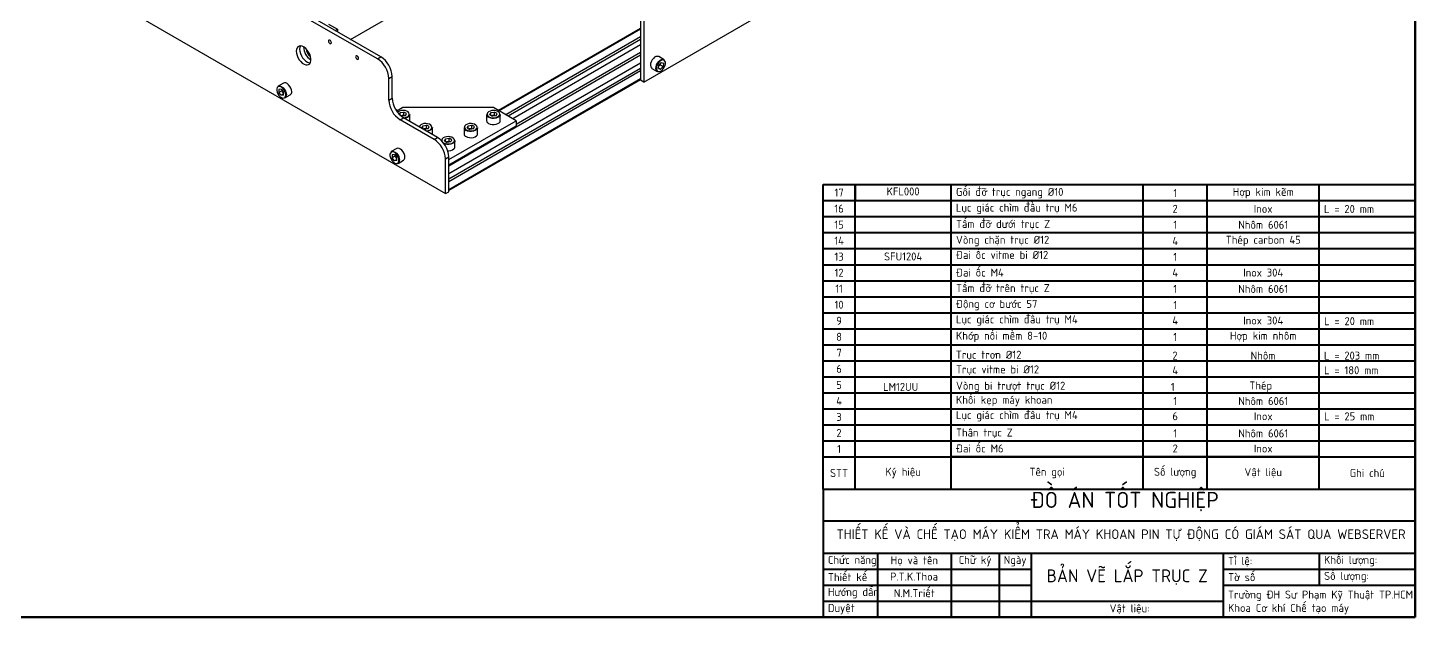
# Model space of a CAD drawing. Header units: millimetres. Extents: x -190 to 12889, y -227 to 3957.
# Drawn here: x 12023 to 12889, y 84 to 452 of the extents above; entities that cross this region are included whole.
import ezdxf

# ---------------------------------------------------------------- set-up
doc = ezdxf.new("R2010")
doc.units = ezdxf.units.MM
doc.header["$LTSCALE"] = 0.7
doc.layers.get('0').update_dxf_attribs({"color": 255})
for name, color, linetype, lineweight in [('AM_5', 10, 'Continuous', 25), ('CON', 7, 'Continuous', 50), ('DIM', 94, 'Continuous', 25), ('KHUNGBV', 5, 'Continuous', 70), ('mãnh', 7, 'Continuous', 18), ('netdam', 7, 'Continuous', 40)]:
    doc.layers.add(name, color=color, linetype=linetype, lineweight=lineweight)
doc.styles.add('TCVN7824', font='tcvn+7284-2003r.ttf', dxfattribs={"height": 3.5})

# ---------------------------------------------------------------- blocks, each defined once
blk = doc.blocks.new('dfhjd')
at = {"layer": 'KHUNGBV', "color": 9, "ltscale": 5}
for p, q in [((7718.44, 3469.71), (7718.44, 2639.71)), ((7718.44, 2639.71), (6559.44, 2639.71))]:
    blk.add_line(p, q, dxfattribs=at)
blk = doc.blocks.new('3d')
at = {"color": 5, "linetype": 'Continuous', "lineweight": 25}
for p, q in [((17638.96, 356.66), (17412.69, 487.28)), ((17641.08, 357.88), (17414.81, 488.51)), ((17370.26, 452.17), (17681.39, 272.56)), ((17803.36, 401.85), (17803.36, 343.38)), ((17805.48, 400.62), (17805.48, 342.16)), ((17805.48, 342.16), (17904.48, 399.3)), ((17622.16, 368.8), (17667.29, 394.86)), ((17608.38, 378.39), (17614.03, 375.13)), ((17612.62, 374.31), (17614.03, 375.13)), ((17614.03, 375.13), (17614.03, 373.5)), ((17803.36, 375.56), (17714.68, 324.37)), ((17803.36, 375.22), (17714.97, 324.2)), ((17803.36, 370.32), (17719.22, 321.75)), ((17803.36, 368.69), (17720.63, 320.93)), ((17803.36, 365.43), (17723.46, 319.3)), ((17638.96, 356.66), (17641.08, 357.88)), ((17803.36, 358.89), (17683.51, 289.7)), ((17803.36, 360.53), (17725.58, 315.63)), ((17818.04, 356.15), (17814.68, 358.08)), ((17803.36, 354), (17683.51, 284.81)), ((17803.36, 350.73), (17683.51, 281.54)), ((17803.36, 349.1), (17683.51, 279.91)), ((17810.43, 350.72), (17813.79, 348.78)), ((17814.55, 350.74), (17814.77, 352.77)), ((17814.55, 350.74), (17815.87, 350.33)), ((17814.58, 351.07), (17815.87, 350.33)), ((17814.68, 351.96), (17814.87, 352.16)), ((17816.31, 354.4), (17814.77, 352.77)), ((17814.87, 352.16), (17815.64, 352.97)), ((17815.73, 353.79), (17815.64, 352.97)), ((17815.64, 352.97), (17817.41, 351.95)), ((17815.87, 350.33), (17817.41, 351.95)), ((17816.31, 354.4), (17817.63, 353.99)), ((17817.63, 353.99), (17817.41, 351.95)), ((17580.27, 341.55), (17576.91, 339.61)), ((17646.03, 344.41), (17648.15, 345.63)), ((17646.03, 330.94), (17646.03, 344.41)), ((17648.15, 332.16), (17648.15, 345.63)), ((17803.36, 344.2), (17683.51, 275.01)), ((17683.51, 274.67), (17803.36, 343.86)), ((17805.48, 342.16), (17803.36, 343.38)), ((17578.86, 337.76), (17577.41, 337.63)), ((17577.41, 337.63), (17577.41, 335.7)), ((17579.18, 336.72), (17577.41, 335.7)), ((17578.86, 333.9), (17577.41, 335.7)), ((17578.86, 337.76), (17580.3, 335.96)), ((17580.3, 334.74), (17578.86, 333.9)), ((17580.3, 334.03), (17578.86, 333.9)), ((17579.18, 337.35), (17579.18, 336.72)), ((17579.9, 335.82), (17579.18, 336.72)), ((17580.3, 335.33), (17579.9, 335.82)), ((17580.3, 334.03), (17580.3, 335.96)), ((17581.16, 332.25), (17584.52, 334.19)), ((17646.03, 330.94), (17648.15, 332.16)), ((17651.63, 324.37), (17650.24, 325.17)), ((17650.55, 324.65), (17651.33, 324.2)), ((17654.87, 326.24), (17650.98, 323.99)), ((17652.66, 321.95), (17653.2, 323.12)), ((17653.11, 321.51), (17654.26, 320.84)), ((17653.2, 323.12), (17655.48, 323.47)), ((17653.2, 321.45), (17653.2, 323.12)), ((17653.71, 321.16), (17654.34, 321.26)), ((17656.54, 321.2), (17654.26, 320.84)), ((17654.34, 321.26), (17655.48, 321.43)), ((17711.44, 326.24), (17654.87, 326.24)), ((17657.15, 322.51), (17655.48, 323.47)), ((17655.48, 321.43), (17655.48, 323.47)), ((17656.03, 321.12), (17655.48, 321.43)), ((17656.54, 321.2), (17657.15, 322.51)), ((17659.12, 318.08), (17659.12, 321.95)), ((17707.19, 321.95), (17707.19, 318.08)), ((17709.16, 321.81), (17709.77, 323.12)), ((17709.16, 321.81), (17710.83, 320.84)), ((17709.77, 323.12), (17712.05, 323.47)), ((17709.77, 321.45), (17709.77, 323.12)), ((17710.28, 321.16), (17710.91, 321.26)), ((17713.11, 321.2), (17710.83, 320.84)), ((17710.91, 321.26), (17712.05, 321.43)), ((17725.58, 318.08), (17711.44, 326.24)), ((17713.72, 322.51), (17712.05, 323.47)), ((17712.05, 321.43), (17712.05, 323.47)), ((17712.59, 321.12), (17712.05, 321.43)), ((17713.11, 321.2), (17713.72, 322.51)), ((17715.69, 318.08), (17715.69, 321.95)), ((17653.1, 318.69), (17655.22, 319.91)), ((17674.32, 306.44), (17653.1, 318.69)), ((17676.44, 307.67), (17655.22, 319.91)), ((17659.07, 317.69), (17659.12, 318.08)), ((17666.73, 313.64), (17667.34, 314.96)), ((17666.73, 313.64), (17668.4, 312.68)), ((17667.34, 314.96), (17669.62, 315.31)), ((17667.34, 313.29), (17667.34, 314.96)), ((17667.86, 312.99), (17668.48, 313.09)), ((17670.68, 313.03), (17668.4, 312.68)), ((17668.48, 313.09), (17669.62, 313.27)), ((17671.29, 314.35), (17669.62, 315.31)), ((17669.62, 313.27), (17669.62, 315.31)), ((17670.17, 312.95), (17669.62, 313.27)), ((17670.68, 313.03), (17671.29, 314.35)), ((17673.26, 309.91), (17673.26, 313.79)), ((17683.51, 293.79), (17725.58, 318.08)), ((17683.51, 290.52), (17725.58, 314.81)), ((17693.05, 313.79), (17693.05, 309.91)), ((17695.02, 313.64), (17695.63, 314.96)), ((17695.02, 313.64), (17696.69, 312.68)), ((17695.63, 314.96), (17697.91, 315.31)), ((17695.63, 313.29), (17695.63, 314.96)), ((17696.14, 312.99), (17696.77, 313.09)), ((17698.96, 313.03), (17696.69, 312.68)), ((17696.77, 313.09), (17697.91, 313.27)), ((17699.57, 314.35), (17697.91, 315.31)), ((17697.91, 313.27), (17697.91, 315.31)), ((17698.45, 312.95), (17697.91, 313.27)), ((17698.96, 313.03), (17699.57, 314.35)), ((17701.55, 309.91), (17701.55, 313.79)), ((17725.58, 318.08), (17725.58, 314.81)), ((17673.21, 309.53), (17673.26, 309.91)), ((17674.32, 306.44), (17676.44, 307.67)), ((17680.88, 305.48), (17681.49, 306.79)), ((17680.88, 305.48), (17682.54, 304.51)), ((17681.49, 306.79), (17683.76, 307.14)), ((17681.49, 305.13), (17681.49, 306.79)), ((17682, 304.83), (17682.63, 304.93)), ((17684.82, 304.87), (17682.54, 304.51)), ((17682.63, 304.93), (17683.76, 305.1)), ((17685.43, 306.18), (17683.76, 307.14)), ((17683.76, 305.1), (17683.76, 307.14)), ((17684.31, 304.79), (17683.76, 305.1)), ((17684.82, 304.87), (17685.43, 306.18)), ((17687.4, 301.75), (17687.4, 305.63)), ((17650.98, 300.73), (17647.62, 298.79)), ((17649.57, 296.94), (17648.12, 296.81)), ((17648.12, 296.81), (17648.12, 294.88)), ((17649.89, 295.9), (17648.12, 294.88)), ((17649.57, 293.08), (17648.12, 294.88)), ((17649.57, 296.94), (17651.01, 295.14)), ((17649.89, 296.53), (17649.89, 295.9)), ((17650.61, 295), (17649.89, 295.9)), ((17651.01, 294.51), (17650.61, 295)), ((17651.01, 293.21), (17651.01, 295.14)), ((17681.39, 294.2), (17683.51, 295.42)), ((17683.51, 273.78), (17683.51, 295.42)), ((17651.01, 293.92), (17649.57, 293.08)), ((17651.01, 293.21), (17649.57, 293.08)), ((17651.87, 291.43), (17655.23, 293.37)), ((17681.39, 272.56), (17681.39, 294.2)), ((17681.39, 272.56), (17683.51, 273.78))]:
    blk.add_line(p, q, dxfattribs=at)
at = {"color": 5, "linetype": 'Continuous', "lineweight": 25, "flags": 128}
for points in [[(17588.22, 361.45), (17588.35, 360.15), (17588.71, 358.79), (17589.3, 357.42), (17590.08, 356.12), (17591, 354.97), (17592.02, 354.03), (17593.09, 353.34), (17594.14, 352.95), (17595.12, 352.87), (17595.98, 353.11), (17596.66, 353.66), (17597.14, 354.49), (17597.39, 355.54), (17597.39, 356.78), (17597.14, 358.12), (17596.66, 359.5), (17595.98, 360.84), (17595.12, 362.07), (17594.14, 363.12), (17593.09, 363.94), (17592.02, 364.48), (17591, 364.72), (17590.08, 364.64), (17589.3, 364.24), (17588.71, 363.55), (17588.35, 362.6), (17588.22, 361.45)], [(17590.81, 364.73), (17590.47, 363.83), (17590.35, 362.67)], [(17608.38, 367.78), (17608.44, 367.35), (17608.64, 366.91), (17608.92, 366.52), (17609.26, 366.25), (17609.6, 366.13), (17609.89, 366.19), (17610.08, 366.41), (17610.15, 366.76), (17610.08, 367.19), (17609.89, 367.63), (17609.6, 368.02), (17609.26, 368.29), (17608.92, 368.41), (17608.64, 368.35), (17608.44, 368.13), (17608.38, 367.78)], [(17590.35, 362.67), (17590.47, 361.38), (17590.84, 360.01), (17591.42, 358.64), (17592.2, 357.35), (17593.12, 356.2), (17594.14, 355.25), (17595.21, 354.57), (17596.26, 354.18), (17596.95, 354.09)], [(17625.35, 357.98), (17625.42, 357.55), (17625.61, 357.11), (17625.89, 356.72), (17626.23, 356.45), (17626.57, 356.33), (17626.86, 356.39), (17627.05, 356.61), (17627.12, 356.96), (17627.05, 357.39), (17626.86, 357.83), (17626.57, 358.22), (17626.23, 358.49), (17625.89, 358.61), (17625.61, 358.55), (17625.42, 358.33), (17625.35, 357.98)], [(17811.41, 356.95), (17810.64, 355.97), (17810.04, 354.86), (17809.67, 353.7), (17809.55, 352.61), (17809.7, 351.67), (17810.1, 350.98), (17810.43, 350.72)], [(17815.01, 354.76), (17814.29, 353.84), (17813.73, 352.79), (17813.37, 351.7), (17813.26, 350.67), (17813.4, 349.79), (17813.78, 349.14), (17814.37, 348.78), (17815.1, 348.73), (17815.93, 349.01), (17816.77, 349.58), (17817.55, 350.4), (17818.2, 351.4), (17818.66, 352.48), (17818.89, 353.55), (17818.88, 354.52), (17818.62, 355.29), (17818.13, 355.8), (17817.46, 356.01), (17816.67, 355.89), (17815.83, 355.46), (17815.01, 354.76)], [(17813.79, 348.78), (17813.46, 349.04), (17813.06, 349.73), (17812.91, 350.67), (17813.03, 351.76), (17813.4, 352.92), (17814, 354.03), (17814.77, 355.01)], [(17814.68, 351.98), (17814.69, 351.99), (17814.87, 352.16)], [(17581.68, 334.2), (17581.56, 335.23), (17581.19, 336.32), (17580.62, 337.37), (17579.89, 338.27), (17579.07, 338.97), (17578.23, 339.38), (17577.44, 339.48), (17576.78, 339.25), (17576.31, 338.72), (17576.06, 337.93), (17576.06, 336.96), (17576.31, 335.88), (17576.78, 334.81), (17577.44, 333.82), (17578.23, 333.01), (17579.07, 332.45), (17579.89, 332.19), (17580.62, 332.26), (17581.19, 332.64), (17581.56, 333.31), (17581.68, 334.2)], [(17576.91, 339.61), (17577.53, 339.81), (17578.36, 339.7), (17579.26, 339.26), (17580.13, 338.53), (17580.91, 337.56), (17581.52, 336.45), (17581.9, 335.3), (17582.04, 334.2)], [(17585.4, 336.14), (17585.26, 337.24), (17584.87, 338.39), (17584.26, 339.5), (17583.49, 340.47), (17582.62, 341.2), (17581.72, 341.64), (17580.89, 341.74), (17580.27, 341.55)], [(17655.31, 319.86), (17655.32, 319.86), (17656.47, 320.04), (17657.48, 320.41), (17658.26, 320.93), (17658.73, 321.56), (17658.87, 322.24), (17658.65, 322.92), (17658.09, 323.53), (17657.24, 324.02), (17656.19, 324.34), (17655.02, 324.47), (17653.83, 324.39), (17652.74, 324.11), (17651.84, 323.66), (17651.45, 323.35)], [(17659.12, 321.95), (17658.97, 321.32), (17658.47, 320.65), (17657.64, 320.09), (17656.57, 319.71), (17655.83, 319.56)], [(17708.61, 320.53), (17709.57, 320.12), (17710.69, 319.89), (17711.89, 319.86), (17713.04, 320.04), (17714.05, 320.41), (17714.83, 320.93), (17715.3, 321.56), (17715.44, 322.24), (17715.21, 322.92), (17714.66, 323.53), (17713.81, 324.02), (17712.76, 324.34), (17711.59, 324.47), (17710.4, 324.39), (17709.31, 324.11), (17708.41, 323.66), (17707.77, 323.08), (17707.46, 322.42), (17707.51, 321.73), (17707.9, 321.08), (17708.61, 320.53)], [(17715.69, 321.95), (17715.54, 321.32), (17715.04, 320.65), (17714.21, 320.09), (17713.14, 319.71), (17711.91, 319.52), (17710.65, 319.54), (17709.45, 319.78), (17708.43, 320.22)], [(17669.45, 311.7), (17669.46, 311.7), (17670.61, 311.88), (17671.62, 312.24), (17672.4, 312.77), (17672.88, 313.4), (17673.01, 314.08), (17672.79, 314.76), (17672.23, 315.37), (17671.39, 315.85), (17670.33, 316.17), (17669.16, 316.3), (17667.98, 316.22), (17666.88, 315.95), (17665.98, 315.5), (17665.35, 314.92), (17665.04, 314.25), (17665.04, 314.25)], [(17673.26, 313.79), (17673.12, 313.15), (17672.61, 312.48), (17671.78, 311.93), (17670.71, 311.54), (17669.97, 311.4)], [(17694.47, 312.36), (17695.43, 311.95), (17696.55, 311.72), (17697.74, 311.7), (17698.9, 311.88), (17699.91, 312.24), (17700.68, 312.77), (17701.16, 313.4), (17701.29, 314.08), (17701.07, 314.76), (17700.51, 315.37), (17699.67, 315.85), (17698.62, 316.17), (17697.45, 316.3), (17696.26, 316.22), (17695.17, 315.95), (17694.26, 315.5), (17693.63, 314.92), (17693.32, 314.25), (17693.37, 313.56), (17693.76, 312.91), (17694.47, 312.36)], [(17701.55, 313.79), (17701.4, 313.15), (17700.89, 312.48), (17700.07, 311.93), (17699, 311.54), (17697.77, 311.35), (17696.51, 311.38), (17695.31, 311.62), (17694.29, 312.05)], [(17708.43, 316.34), (17709.45, 315.91), (17710.65, 315.66), (17711.91, 315.64), (17713.14, 315.83), (17714.21, 316.22), (17715.04, 316.77), (17715.54, 317.44), (17715.69, 318.08)], [(17680.15, 304.3), (17680.33, 304.2), (17681.28, 303.79), (17682.41, 303.56), (17683.6, 303.54), (17684.75, 303.71), (17685.76, 304.08), (17686.54, 304.6), (17687.02, 305.23), (17687.15, 305.92), (17686.93, 306.59), (17686.37, 307.2), (17685.53, 307.69), (17684.48, 308.01), (17683.3, 308.14), (17682.12, 308.06), (17681.03, 307.78), (17680.12, 307.34), (17679.49, 306.75), (17679.18, 306.09), (17679.22, 305.4), (17679.23, 305.4)], [(17687.4, 305.63), (17687.26, 304.99), (17686.75, 304.32), (17685.93, 303.77), (17684.85, 303.38), (17683.63, 303.19), (17682.36, 303.21), (17681.17, 303.46), (17680.63, 303.65)], [(17694.29, 308.18), (17695.31, 307.74), (17696.51, 307.5), (17697.77, 307.47), (17699, 307.66), (17700.07, 308.05), (17700.89, 308.61), (17701.4, 309.28), (17701.55, 309.91)], [(17652.39, 293.38), (17652.27, 294.41), (17651.9, 295.5), (17651.33, 296.55), (17650.6, 297.45), (17649.78, 298.14), (17648.94, 298.56), (17648.15, 298.65), (17647.49, 298.43), (17647.02, 297.9), (17646.77, 297.11), (17646.77, 296.14), (17647.02, 295.06), (17647.49, 293.99), (17648.15, 293), (17648.94, 292.19), (17649.78, 291.63), (17650.6, 291.37), (17651.33, 291.44), (17651.9, 291.82), (17652.27, 292.49), (17652.39, 293.38)], [(17647.62, 298.79), (17648.24, 298.98), (17649.07, 298.88), (17649.97, 298.44), (17650.84, 297.71), (17651.62, 296.74), (17652.23, 295.63), (17652.61, 294.48), (17652.75, 293.38)], [(17656.11, 295.32), (17655.97, 296.42), (17655.58, 297.57), (17654.98, 298.68), (17654.2, 299.65), (17653.33, 300.38), (17652.43, 300.82), (17651.6, 300.92), (17650.98, 300.73)], [(17682.83, 299.3), (17683.63, 299.31), (17684.85, 299.5), (17685.93, 299.89), (17686.75, 300.44), (17687.26, 301.11), (17687.4, 301.75)]]:
    blk.add_lwpolyline(points, dxfattribs=at)
at = {"color": 5, "linetype": 'Continuous', "lineweight": 25}
for centre, radius, start, end in [((17601.75, 363.95), 8.92, 179.08215, 240.91248), ((17601.74, 363.94), 8.91, 179.03414, 240.96049), ((17599.99, 362.93), 5.58, 180.8076, 239.18703), ((17630.68, 343.71), 15.37, 2.60548, 57.39452), ((17632.8, 344.94), 15.37, 2.60548, 57.39452), ((17813.8, 355.33), 2.89, 72.2796, 146.00397), ((17817.16, 353.4), 2.89, 72.2796, 146.00397), ((17812.43, 354.47), 3.36, 316.56787, 348.12017), ((17582.49, 337.93), 3.34, 190.62228, 219.06857), ((17582.2, 337.65), 2.94, 218.51693, 229.6948), ((17579.97, 333.96), 2.08, 304.82234, 6.48984), ((17583.33, 335.9), 2.08, 304.82234, 6.48984), ((17661.38, 331.64), 15.37, 182.60548, 237.39452), ((17663.5, 332.86), 15.37, 182.60548, 237.39452), ((17654.78, 318.35), 2.94, 98.51569, 109.68345), ((17654.87, 317.96), 3.34, 70.64602, 99.06658), ((17709.26, 322.13), 2.08, 184.82564, 246.4945), ((17711.34, 318.35), 2.94, 98.51569, 109.68345), ((17711.44, 317.96), 3.34, 70.64602, 99.06658), ((17668.92, 310.19), 2.94, 98.51569, 109.68345), ((17669.01, 309.79), 3.34, 70.64602, 99.06658), ((17695.12, 313.96), 2.08, 184.82564, 246.4945), ((17697.2, 310.19), 2.94, 98.51569, 109.68345), ((17697.29, 309.79), 3.34, 70.64602, 99.06658), ((17709.26, 318.25), 2.08, 184.82564, 246.4945), ((17666.03, 293.5), 15.37, 2.60548, 57.39452), ((17668.16, 294.72), 15.37, 2.60548, 57.39452), ((17683.06, 302.02), 2.94, 98.51569, 109.68345), ((17683.15, 301.63), 3.34, 70.64602, 99.06658), ((17695.12, 310.09), 2.08, 184.82564, 246.4945), ((17653.2, 297.11), 3.34, 190.62228, 219.06857), ((17652.91, 296.83), 2.94, 218.51693, 229.6948), ((17654.04, 295.08), 2.08, 304.82234, 6.48984), ((17650.68, 293.14), 2.08, 304.82234, 6.48984)]:
    blk.add_arc(centre, radius, start, end, dxfattribs=at)

msp = doc.modelspace()

# ---------------------------------------------------------------- linework, layer by layer
at = {"layer": 'CON', "ltscale": 5}
for p, q in [((12539.4535, 344.3906), (12539.4535, 354.3906)), ((12599.4535, 184.3906), (12759.4535, 184.3906)), ((12599.4535, 184.3906), (12719.4535, 184.3906)), ((12719.4535, 184.3906), (12759.4535, 184.3906)), ((12759.4535, 184.3906), (12829.4535, 184.3906)), ((12229.4535, 84.3906), (12389.4535, 84.3906)), ((12349.4535, 84.3906), (12389.4535, 84.3906)), ((12389.4535, 84.3906), (12459.4535, 84.3906))]:
    msp.add_line(p, q, dxfattribs=at)
at = {"layer": 'mãnh', "ltscale": 5}
msp.add_line((12149.4535, 84.3906), (12519.4535, 84.3906), dxfattribs=at)
at = {"layer": 'netdam'}
for p, q in [((12519.4535, 334.3906), (12519.4535, 354.3906)), ((12519.4535, 354.3906), (12889.4535, 354.3906)), ((12539.4535, 324.3906), (12539.4535, 354.3906)), ((12599.4535, 164.3906), (12599.4535, 354.3906)), ((12719.4535, 164.3906), (12719.4535, 354.3906)), ((12759.4535, 164.3906), (12759.4535, 354.3906)), ((12829.4535, 164.3906), (12829.4535, 354.3906)), ((12519.4535, 344.3906), (12889.4535, 344.3906)), ((12519.4535, 314.3906), (12519.4535, 334.3906)), ((12519.4535, 334.3906), (12889.4535, 334.3906)), ((12539.4535, 304.3906), (12539.4535, 334.3906)), ((12519.4535, 324.3906), (12889.4535, 324.3906)), ((12519.4535, 294.3906), (12519.4535, 314.3906)), ((12519.4535, 314.3906), (12889.4535, 314.3906)), ((12539.4535, 284.3906), (12539.4535, 314.3906)), ((12519.4535, 304.3906), (12889.4535, 304.3906)), ((12519.4535, 274.3906), (12519.4535, 294.3906)), ((12519.4535, 294.3906), (12889.4535, 294.3906)), ((12539.4535, 264.3906), (12539.4535, 294.3906)), ((12519.4535, 284.3906), (12889.4535, 284.3906)), ((12519.4535, 254.3906), (12519.4535, 274.3906)), ((12519.4535, 274.3906), (12889.4535, 274.3906)), ((12539.4535, 244.3906), (12539.4535, 274.3906)), ((12519.4535, 264.3906), (12889.4535, 264.3906)), ((12519.4535, 234.3906), (12519.4535, 254.3906)), ((12519.4535, 254.3906), (12889.4535, 254.3906)), ((12539.4535, 224.3906), (12539.4535, 254.3906)), ((12519.4535, 244.3906), (12889.4535, 244.3906)), ((12519.4535, 214.3906), (12519.4535, 234.3906)), ((12519.4535, 234.3906), (12889.4535, 234.3906)), ((12539.4535, 204.3906), (12539.4535, 234.3906)), ((12519.4535, 224.3906), (12889.4535, 224.3906)), ((12519.4535, 194.3906), (12519.4535, 214.3906)), ((12519.4535, 214.3906), (12889.4535, 214.3906)), ((12539.4535, 184.3906), (12539.4535, 214.3906)), ((12519.4535, 204.3906), (12889.4535, 204.3906)), ((12519.4535, 184.3906), (12519.4535, 194.3906)), ((12519.4535, 194.3906), (12889.4535, 194.3906)), ((12539.4535, 164.3906), (12539.4535, 194.3906)), ((12519.4535, 164.3906), (12519.4535, 184.3906)), ((12519.4535, 184.3906), (12889.4535, 184.3906)), ((12519.4535, 164.3906), (12519.4535, 84.3906)), ((12519.4535, 164.3906), (12889.4535, 164.3906)), ((12889.4535, 124.3906), (12889.4535, 164.3906)), ((12889.4535, 144.3906), (12519.4535, 144.3906)), ((12519.4535, 124.3906), (12889.4535, 124.3906)), ((12553.4535, 124.3906), (12553.4535, 84.3906)), ((12599.4535, 124.3906), (12599.4535, 84.3906)), ((12629.4535, 124.3906), (12629.4535, 84.3906)), ((12649.4535, 124.3906), (12649.4535, 84.3906)), ((12769.4535, 124.3906), (12769.4535, 84.3906)), ((12769.4535, 124.3906), (12773.4535, 124.3906)), ((12829.4535, 124.3906), (12829.4535, 104.3906)), ((12889.4535, 84.3906), (12889.4535, 126.3906)), ((12889.4535, 124.3906), (12889.4535, 84.3906)), ((12519.4535, 114.3906), (12649.4535, 114.3906)), ((12769.4535, 114.3906), (12889.4535, 114.3906)), ((12519.4535, 104.3906), (12649.4535, 104.3906)), ((12769.4535, 104.3906), (12889.4535, 104.3906)), ((12519.4535, 94.3906), (12769.4535, 94.3906)), ((12519.4535, 84.3906), (12889.4535, 84.3906)), ((12529.4535, 84.3906), (12889.4535, 84.3906))]:
    msp.add_line(p, q, dxfattribs=at)

# ---------------------------------------------------------------- block references
at = {"layer": 'AM_5', "xscale": 2, "yscale": 2, "zscale": 2}
msp.add_blockref('dfhjd', (-2547.419, -5195.038), dxfattribs=at)
at = {"layer": 'DIM'}
msp.add_blockref('3d', (-5397.9356, 76.177), dxfattribs=at)

# ---------------------------------------------------------------- texts
at = {"ltscale": 5, "style": 'TCVN7824'}
for s, width, heights, insert, char_height, attachment_point in [('17', 20, [0], (12529.4535, 349.3906), 5, 5), ('{\\H0.71429x;KFL000}', 60, [0], (12569.4535, 350.0892), 7, 5), (' Gối đỡ trục ngang %%C10', 120, [6.4583], (12599.4535, 349.0641), 5, 4), ('1', 40, [0], (12739.4535, 349.0641), 5, 5), ('Hợp kim kẽm', 70, [0], (12794.4535, 349.0641), 5, 5), ('16', 20, [0], (12529.4535, 339.3906), 5, 5), (' Lục giác chìm đầu trụ M6', 120, [0], (12599.4069, 339.2526), 5, 4), ('2', 40, [0], (12739.4069, 339.2526), 5, 5), ('Inox', 70, [0], (12794.4069, 339.2526), 5, 5), (' L = 20 mm', 60, [5.0038], (12829.4069, 339.1688), 5, 4), ('15', 20, [0], (12529.4535, 329.3906), 5, 5), (' Tấm đỡ dưới trục Z', 120, [0], (12599.4535, 329.2964), 5, 4), ('1', 40, [0], (12739.4535, 329.2964), 5, 5), ('Nhôm 6061', 70, [0], (12794.4535, 329.2964), 5, 5), ('14', 20, [0], (12529.4535, 319.3906), 5, 5), (' Vòng chặn trục %%C12', 120, [0], (12599.4535, 319.156), 5, 4), ('4', 40, [0], (12739.4535, 319.156), 5, 5), ('Thép carbon 45', 70, [0], (12794.4535, 319.156), 5, 5), (' Đai ốc vitme bi %%C12', 120, [0], (12599.4535, 310.4637), 5, 4), ('13', 20, [0], (12529.4535, 309.3906), 5, 5), ('{\\H0.71429x;SFU1204}', 60, [0], (12569.4535, 309.5184), 7, 5), (' Đai ốc M4', 120, [0], (12599.4535, 299.4622), 5, 4), ('1', 40, [0], (12739.4535, 309.2236), 5, 5), ('12', 20, [0], (12529.4535, 299.3906), 5, 5), ('4', 40, [0], (12739.4535, 299.4622), 5, 5), ('Inox 304', 70, [0], (12794.4535, 299.4622), 5, 5), ('11', 20, [0], (12529.4535, 289.3906), 5, 5), (' Tấm đỡ trên trục Z', 120, [0], (12599.4535, 289.2684), 5, 4), ('1', 40, [0], (12739.4535, 289.2684), 5, 5), ('Nhôm 6061', 70, [0], (12794.4535, 289.2684), 5, 5), ('10', 20, [0], (12529.4535, 279.3906), 5, 5), (' Động cơ bước 57', 120, [0], (12599.4535, 279.1865), 5, 4), ('1', 40, [0], (12739.4535, 279.1865), 5, 5), ('9', 20, [0], (12529.4535, 269.3906), 5, 5), (' Lục giác chìm đầu trụ M4', 120, [0], (12599.4535, 269.5553), 5, 4), ('4', 40, [0], (12739.4535, 269.5553), 5, 5), ('Inox 304', 70, [0], (12794.4535, 269.5553), 5, 5), (' L = 20 mm', 60, [5.0038], (12829.4535, 269.1318), 5, 4), ('8', 20, [0], (12529.4535, 259.3906), 5, 5), (' Khớp nối mềm 8-10', 120, [0], (12599.4535, 259.2942), 5, 4), ('1', 40, [0], (12739.4535, 259.2942), 5, 5), ('Hợp kim nhôm', 70, [0], (12794.4535, 259.2942), 5, 5), ('7', 20, [0], (12529.4535, 249.3906), 5, 5), (' Trục trơn %%C12', 120, [0], (12599.3609, 247.6558), 5, 4), ('2', 40, [0], (12739.3609, 247.6558), 5, 5), ('Nhôm', 70, [0], (12794.3609, 247.6558), 5, 5), (' L = 203 mm', 60, [5.0038], (12829.3609, 247.6558), 5, 4), ('6', 20, [0], (12529.4535, 239.3906), 5, 5), (' Trục vitme bi %%C12', 120, [0], (12599.4535, 238.5067), 5, 4), ('4', 40, [0], (12739.4535, 238.5067), 5, 5), (' L = 180 mm', 60, [5.0038], (12829.4535, 238.5067), 5, 4), ('5', 20, [0], (12529.4535, 229.3906), 5, 5), ('LM12UU', 60, [0], (12567.9352, 228.11), 5, 5), ('\\pxt10; Vòng bi trượt trục %%C12', 120, [0], (12599.4535, 228.11), 5, 4), ('1', 40, [0], (12737.9352, 228.11), 5, 5), ('Thép', 70, [0], (12792.9352, 228.2264), 5, 5), ('4', 20, [0], (12529.4535, 219.3906), 5, 5), (' Khối kẹp máy khoan', 120, [0], (12599.4535, 219.2995), 5, 4), ('1', 40, [0], (12739.4535, 219.2995), 5, 5), ('Nhôm 6061', 70, [0], (12794.4535, 219.2995), 5, 5), ('3', 20, [0], (12529.4535, 209.3906), 5, 5), (' Lục giác chìm đầu trụ M4', 120, [0], (12599.4535, 209.825), 5, 4), ('6', 40, [0], (12739.4535, 209.825), 5, 5), ('Inox', 70, [0], (12794.4535, 209.825), 5, 5), (' L = 25 mm', 60, [5.0038], (12829.4535, 209.7412), 5, 4), ('2', 20, [0], (12529.4535, 199.3906), 5, 5), (' Thân trục Z', 120, [0], (12599.4535, 199.132), 5, 4), ('1', 40, [0], (12739.4535, 199.132), 5, 5), ('Nhôm 6061', 70, [0], (12794.4535, 199.132), 5, 5), ('1', 20, [0], (12529.4535, 189.3906), 5, 5), (' Đai ốc M6', 120, [0], (12599.4535, 189.6937), 5, 4), ('2', 40, [0], (12739.4535, 189.6937), 5, 5), ('Inox', 70, [0], (12794.4535, 189.6937), 5, 5), ('STT', 20, [0], (12529.4535, 174.3906), 5, 5), ('Ký hiệu', 60, [0], (12569.4535, 174.3906), 5, 5), ('Tên gọi', 120, [0], (12659.4535, 174.3906), 5, 5), ('Số lượng', 40, [0], (12739.4535, 174.3906), 5, 5), ('Vật liệu', 70, [0], (12794.4535, 174.3906), 5, 5), ('Ghi chú', 60, [0], (12859.4535, 174.3906), 5, 5), (' Chức năng', 34, [0], (12519.4535, 119.3906), 5, 4), ('Họ và tên', 46, [0], (12576.4535, 119.3906), 5, 5), ('Chữ ký', 30, [0], (12614.4535, 119.3906), 5, 5), ('Ngày', 20, [0], (12639.4535, 119.3906), 5, 5), (' Tỉ lệ: ', 60, [10], (12769.4535, 119.0199), 5, 4), (' Khối lượng:', 60, [0], (12829.4535, 119.3906), 5, 4), (' Thiết kế', 34, [0], (12519.4535, 109.3906), 5, 4), (' Tờ số', 60, [0], (12769.4535, 109.3906), 5, 4), (' Số lượng: ', 60, [0], (12829.4535, 109.3906), 5, 4), (' Hướng dẫn', 34, [0], (12519.4535, 99.3906), 5, 4), ('P.T.K.Thoa', 46, [0], (12576.3164, 109.7597), 5, 5), ('N.M.Triết', 46, [0], (12576.4535, 99.3906), 5, 5), (' Trường ĐH Sư Phạm Kỹ Thuật TP.HCM\\P Khoa Cơ khí Chế tạo máy', 120, [20], (12769.4535, 86.1881), 5, 7), (' Duyệt', 34, [0], (12519.4535, 89.3906), 5, 4), (' Vật liệu: ', 120, [0], (12709.4535, 89.3906), 5, 5)]:
    msp.add_mtext_dynamic_manual_height_columns(s, width=width, gutter_width=35, heights=heights, dxfattribs=dict(at, insert=insert, char_height=char_height, attachment_point=attachment_point))
at = {"width": 370, "attachment_point": 1, "style": 'TCVN7824'}
for s, insert, char_height in [('{\\W7.125;   }ĐỒ ÁN TỐT NGHIỆP ', (12519.4535, 162.6086), 10), ('{\\C0;THIẾT KẾ VÀ CHẾ TẠO MÁY KIỂM TRA MÁY KHOAN PIN TỰ ĐỘNG CÓ GIÁM SÁT QUA WEBSERVER}', (12527.8836, 139.2148), 6)]:
    msp.add_mtext(s, dxfattribs=dict(at, insert=insert, char_height=char_height))
at = {"layer": 'netdam', "ltscale": 5, "insert": (12709.4535, 109.3906), "char_height": 8, "attachment_point": 5, "style": 'TCVN7824'}
msp.add_mtext_dynamic_manual_height_columns('BẢN VẼ LẮP TRỤC Z', width=120, gutter_width=35, heights=[0], dxfattribs=at)

doc.saveas('drawing.dxf')
